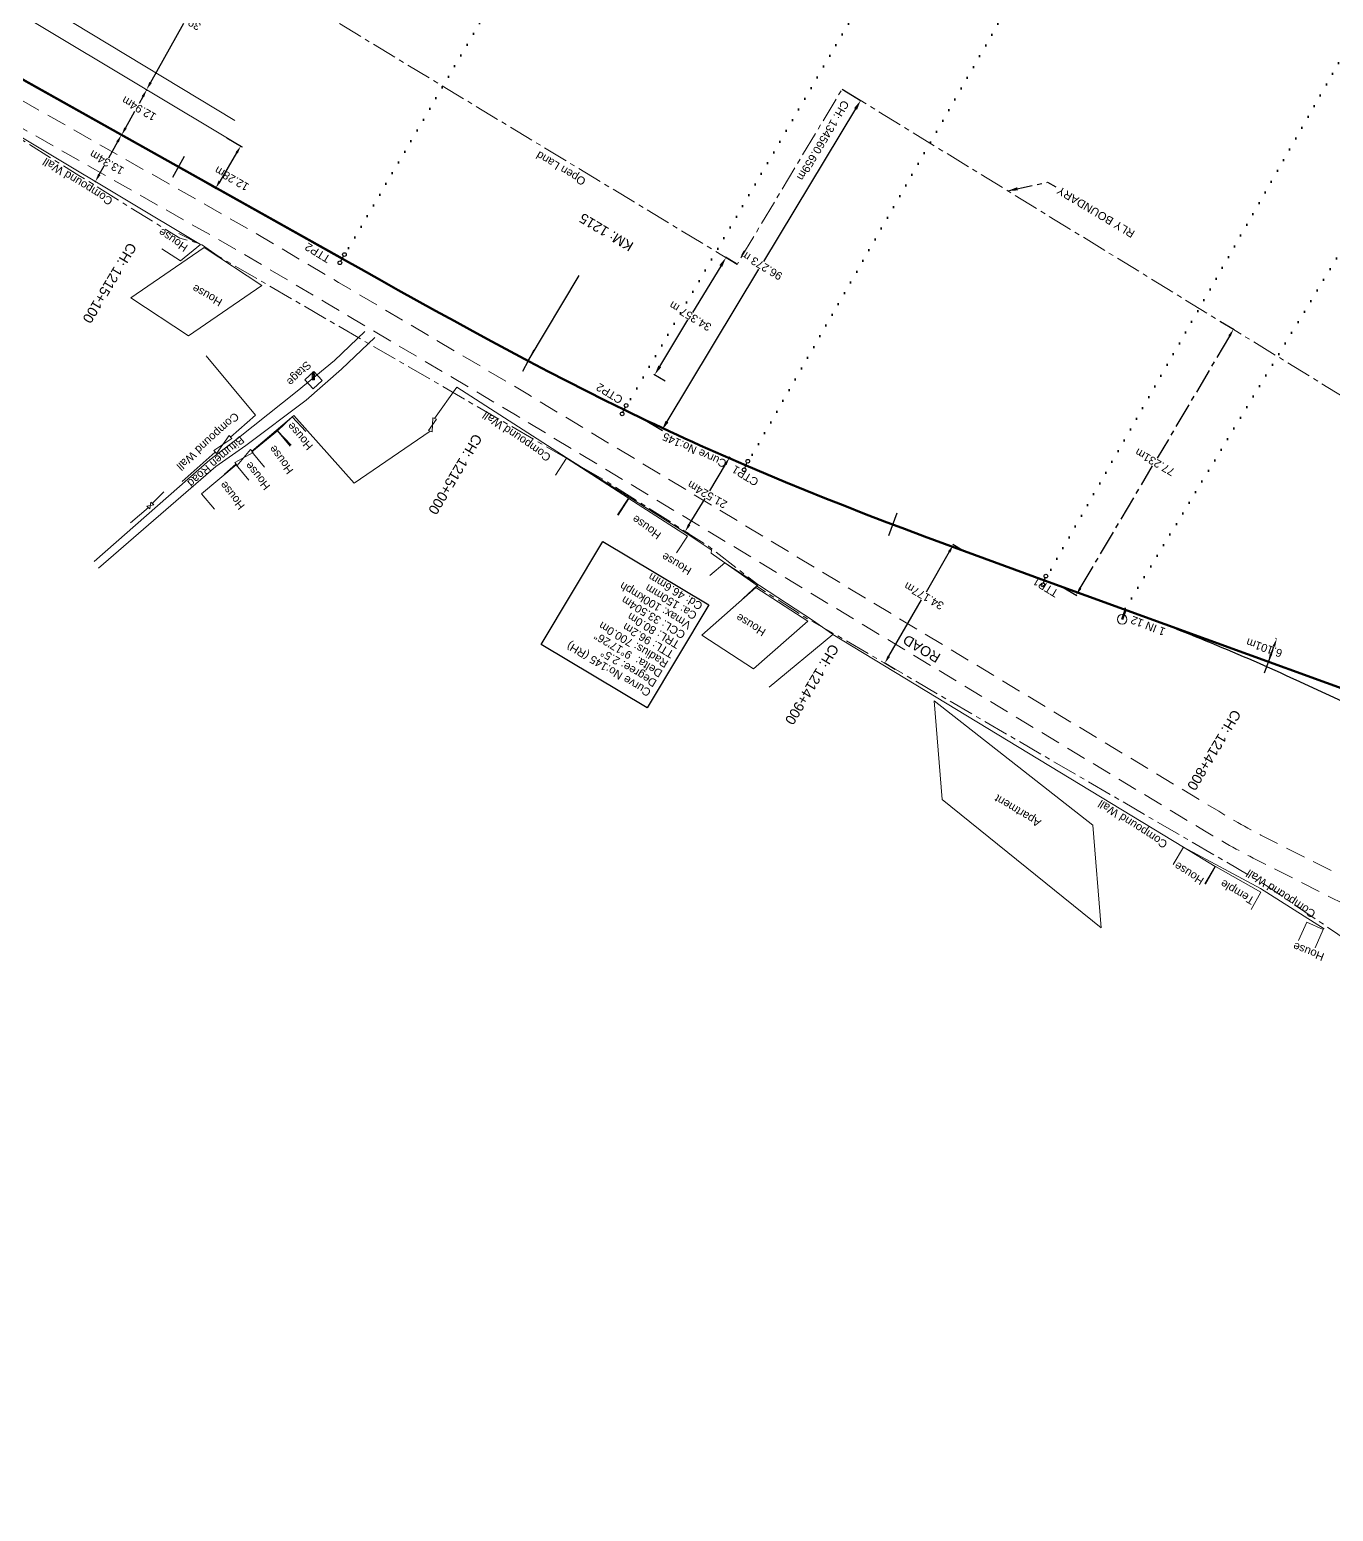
# Model space of a CAD drawing. Header units: metres. Extents: x 622835 to 629437, y 3390046 to 3394575.
# Drawn here: x 624747.4 to 625073.5, y 3393057.4 to 3393427.8 of the extents above; entities that cross this region are included whole.
import ezdxf
from ezdxf.enums import TextEntityAlignment as Align

# ---------------------------------------------------------------- set-up
doc = ezdxf.new("R2010")
doc.units = ezdxf.units.M
doc.header["$LTSCALE"] = 2
doc.header["$MEASUREMENT"] = 0
doc.header["$PDMODE"] = 35
doc.header["$PDSIZE"] = 5
for name, pattern in [('ACAD_ISO07W100', [3, 0, -3]), ('CENTER', [2, 1.25, -0.25, 0.25, -0.25]), ('CENTER2', [1.125, 0.75, -0.125, 0.125, -0.125]), ('DASHED', [0.75, 0.5, -0.25])]:
    doc.linetypes.add(name, pattern=pattern)
doc.layers.get('Defpoints').update_dxf_attribs({"color": 5, "lineweight": 0})
for name, color, linetype, lineweight in [('A-HATCH 1', 8, 'Continuous', 9), ('Boundary Dim', 10, 'Continuous', 13), ('C-ALIG-DG-CURVE', 1, 'CENTER2', 70), ('C-ALIG-DG-LINE', 1, 'CENTER2', 70), ('C-ALIG-DG-SPIRAL', 1, 'CENTER2', 70), ('C-ALIG-LABL-DG', 1, 'Continuous', 25), ('C-ALIG-LABL-DG-MARK', 1, 'Continuous', 25), ('Compound Wall', 7, 'Continuous', 13), ('DFCC BOUNDARY', 6, 'CENTER', 0), ('DOTED LINE', 7, 'ACAD_ISO07W100', 18), ('Gate', 7, 'Continuous', 13), ('IR Cut & Connection', 190, 'Continuous', 0), ("NEW MANDI GOBINDPUR CROSSING STN. SRJ's", 10, 'Continuous', 0), ('NEW MANDI GOBINDPUR LOOP LINES', 1, 'Continuous', 0), ('Proposed Curve_Details', 10, 'Continuous', 0), ('PROPOSED DFCC TRACK', 1, 'Continuous', 0), ('Proposed TPTC Chainages', 10, 'Continuous', 0), ('Religious_Place', 7, 'Continuous', 13), ('Residential Building Pucca', 7, 'Continuous', 13), ('RLY BOUNDARY', 32, 'CENTER', 0), ('Side Details', 7, 'Continuous', 13), ('Stage', 7, 'Continuous', 13), ('Subroad Edge', 7, 'Continuous', 0), ('Text', 7, 'Continuous', 0), ('Water Valve', 7, 'Continuous', 0)]:
    doc.layers.add(name, color=color, linetype=linetype, lineweight=lineweight)
for name, color, linetype in [('Dimension', 10, 'Continuous'), ('Point Code', 7, 'Continuous'), ('PROPOSED ROADS', 10, 'DASHED')]:
    doc.layers.add(name, color=color, linetype=linetype)
doc.styles.add('ARIAL', font='arial.ttf')
doc.styles.get("Standard").update_dxf_attribs({"font": 'arial.ttf'})
doc.styles.add('Style-Arial', font='arial.ttf')
doc.dimstyles.new('DIM', dxfattribs={"dimtxt": 2.5, "dimasz": 2.5, "dimexe": 0.18, "dimexo": 0.0625, "dimgap": 0.09, "dimtad": 0, "dimtih": 1, "dimtoh": 1, "dimdec": 3, "dimzin": 0, "dimdsep": 46, "dimtxsty": 'Standard', "dimcen": 0.09, "dimadec": 0, "dimazin": 0, "dimtfac": 1, "dimtdec": 3, "dimtofl": 0, "dimtmove": 0, "dimatfit": 3, "dimfxl": 1, "dimtolj": 1, "dimtzin": 0, "dimarcsym": 0})
doc.dimstyles.new('ISO-25', dxfattribs={"dimtxt": 2.5, "dimasz": 2.5, "dimexe": 1.25, "dimexo": 0.625, "dimtad": 1, "dimdec": 3, "dimtxsty": 'Standard', "dimcen": 2.5, "dimadec": 0, "dimazin": 0, "dimtfac": 1, "dimtdec": 3, "dimtmove": 0, "dimatfit": 3, "dimfxl": 1, "dimarcsym": 0})
doc.dimstyles.get("Standard").update_dxf_attribs({"dimtxt": 2.5, "dimasz": 2.5, "dimexe": 0.18, "dimexo": 0.0625, "dimgap": 0.09, "dimtad": 0, "dimtih": 1, "dimtoh": 1, "dimdec": 3, "dimzin": 0, "dimdsep": 46, "dimtxsty": 'Standard', "dimcen": 0.09, "dimaunit": 1, "dimadec": 4, "dimazin": 0, "dimtfac": 1, "dimtdec": 3, "dimtofl": 0, "dimtmove": 0, "dimatfit": 3, "dimfxl": 1, "dimtolj": 1, "dimtzin": 0, "dimarcsym": 0})
doc.dimstyles.new('Standard$0', dxfattribs={"dimscale": 15, "dimtxt": 0.18, "dimasz": 0.18, "dimexe": 0.18, "dimexo": 0.0625, "dimgap": 0.09, "dimtad": 1, "dimtih": 1, "dimtoh": 1, "dimzin": 0, "dimdsep": 46, "dimtxsty": 'Standard', "dimcen": -0.09, "dimclrd": 256, "dimclre": 256, "dimclrt": 256, "dimadec": 0, "dimazin": 0, "dimtfac": 1, "dimtofl": 0, "dimtmove": 0, "dimatfit": 3, "dimfxl": 1, "dimtolj": 1, "dimtzin": 0, "dimlwd": -1, "dimlwe": -1, "dimarcsym": 0})

# ---------------------------------------------------------------- blocks, each defined once
blk = doc.blocks.new('GT')
at = {"layer": 'Gate', "lineweight": 0}
for p, q in [((-0.5, -0.5), (-0.5, 0.5)), ((-0.5, 0.5), (0.5, -0.5)), ((0.5, 0.5), (0.5, -0.5))]:
    blk.add_line(p, q, dxfattribs=at)
at = {"layer": 'Gate', "lineweight": 0, "flags": 128}
blk.add_lwpolyline([(0.5, 0.5), (-0.5, -0.5)], dxfattribs=at)
blk = doc.blocks.new('AV')
at = {"layer": 'Water Valve'}
h = blk.add_hatch(dxfattribs=at)
h.set_pattern_fill('DASH', color=0, style=0, pattern_type=2)
h.set_pattern_definition([(0, (-371980.87657, -1702757.81662), (0.15875, 0.15875), [0.15875, -0.15875])])
h.paths.add_polyline_path([(-0.31, 0), (0.31, 0), (0.31, 1.49), (0.08, 1.49), (0.08, 1.66, -0.414214), (0.15, 1.73), (0.23, 1.73, 0.375232), (0.3, 1.81), (0.3, 1.91, 0.414214), (0.23, 1.99), (-0.23, 1.99, 0.390059), (-0.3, 1.91), (-0.3, 1.81, 0.412374), (-0.23, 1.73), (-0.15, 1.73, -0.414214), (-0.08, 1.66), (-0.08, 1.49), (-0.31, 1.49)])
at = {"layer": 'Water Valve', "flags": 128}
for points in [[(0.08, 1.66), (0.08, 1.49), (0.31, 1.49), (0.31, 0), (-0.31, 0), (-0.31, 1.49), (-0.08, 1.49), (-0.08, 1.66)], [(-0.3, 1.81), (-0.3, 1.91)], [(-0.23, 1.99), (-0.23, 1.99), (0.23, 1.99)], [(-0.15, 1.73), (-0.23, 1.73), (-0.23, 1.73)], [(0.23, 1.73), (0.15, 1.73)], [(0.3, 1.91), (0.3, 1.81)]]:
    blk.add_lwpolyline(points, dxfattribs=at)
at = {"layer": 'Water Valve'}
for centre, radius, start, end in [((-0.22, 1.91), 0.0787, 92.3826, 177.6174), ((-0.23, 1.81), 0.0751, 179.82, 270.18), ((-0.15, 1.66), 0.0753, 0, 90), ((0.15, 1.66), 0.0753, 90, 180), ((0.23, 1.91), 0.0753, 0, 90), ((0.22, 1.81), 0.081, 273.8646, 356.1354)]:
    blk.add_arc(centre, radius, start, end, dxfattribs=at)
blk = doc.blocks.new('*D589')
at = {"layer": 'Boundary Dim', "color": 0, "lineweight": -2, "transparency": 16777216}
for p, q in [((624776.48, 3393412.9), (624776.88, 3393412.68)), ((624775.75, 3393411.02), (624774.82, 3393409.34)), ((624771.41, 3393403.2), (624773.74, 3393407.4)), ((624770.2, 3393401.59), (624770.6, 3393401.37))]:
    blk.add_line(p, q, dxfattribs=at)
at = {"layer": 'Boundary Dim', "color": 0, "transparency": 16777216}
for points in [[(624775.46, 3393411.18), (624776.04, 3393410.86), (624776.72, 3393412.77)], [(624771.12, 3393403.36), (624771.71, 3393403.04), (624770.44, 3393401.45)]]:
    blk.add_solid(points, dxfattribs=at)
at = {"layer": 'Defpoints', "color": 0, "transparency": 16777216}
for p in [(624776.42, 3393412.93), (624776.72, 3393412.77), (624770.14, 3393401.62)]:
    blk.add_point(p, dxfattribs=at)
at = {"layer": 'Boundary Dim', "color": 0, "transparency": 16777216, "insert": (624774.8, 3393408.07), "char_height": 2, "attachment_point": 5, "rotation": 150}
blk.add_mtext('\\A1;12.94m', dxfattribs=at)
blk = doc.blocks.new('*D590')
at = {"layer": 'Boundary Dim', "color": 0, "lineweight": -2, "transparency": 16777216}
for p, q in [((624770.2, 3393401.59), (624770.56, 3393401.39)), ((624769.42, 3393399.73), (624767.15, 3393395.66)), ((624764.86, 3393391.58), (624766.06, 3393393.72)), ((624763.68, 3393389.95), (624764.04, 3393389.75))]:
    blk.add_line(p, q, dxfattribs=at)
at = {"layer": 'Boundary Dim', "color": 0, "transparency": 16777216}
for points in [[(624769.13, 3393399.89), (624769.71, 3393399.57), (624770.4, 3393401.48)], [(624764.57, 3393391.74), (624765.15, 3393391.42), (624763.88, 3393389.83)]]:
    blk.add_solid(points, dxfattribs=at)
at = {"layer": 'Defpoints', "color": 0, "transparency": 16777216}
for p in [(624770.14, 3393401.62), (624763.62, 3393389.98), (624763.88, 3393389.83)]:
    blk.add_point(p, dxfattribs=at)
at = {"layer": 'Boundary Dim', "color": 0, "transparency": 16777216, "insert": (624766.74, 3393394.61), "char_height": 2, "attachment_point": 5, "rotation": 150}
blk.add_mtext('\\A1;13.34m', dxfattribs=at)
blk = doc.blocks.new('*D608')
at = {"layer": 'Defpoints', "color": 0, "transparency": 16777216}
for p in [(624795.59, 3393447.05), (624795.85, 3393446.91), (624776.42, 3393412.93)]:
    blk.add_point(p, dxfattribs=at)
at = {"layer": 'Text', "color": 0, "lineweight": -2, "transparency": 16777216}
for p, q in [((624794.87, 3393445.17), (624787.09, 3393431.32)), ((624795.59, 3393447.05), (624796, 3393446.82)), ((624777.66, 3393414.53), (624786, 3393429.38)), ((624776.42, 3393412.93), (624776.84, 3393412.7))]:
    blk.add_line(p, q, dxfattribs=at)
at = {"layer": 'Text', "color": 0, "transparency": 16777216}
for points in [[(624794.58, 3393445.33), (624795.16, 3393445), (624795.85, 3393446.91)], [(624777.37, 3393414.7), (624777.95, 3393414.37), (624776.68, 3393412.79)]]:
    blk.add_solid(points, dxfattribs=at)
at = {"layer": 'Text', "color": 0, "transparency": 16777216, "insert": (624785.28, 3393431.07), "char_height": 2, "attachment_point": 5, "rotation": 150}
blk.add_mtext('\\A1;39.135m', dxfattribs=at)
blk = doc.blocks.new('*D607')
at = {"layer": 'Defpoints', "color": 0, "linetype": 'ByBlock', "ltscale": 5, "transparency": 16777216}
for p in [(624921.6, 3393370.84), (624924.26, 3393369.22), (624906.41, 3393339.87)]:
    blk.add_point(p, dxfattribs=at)
at = {"layer": 'DFCC BOUNDARY', "color": 0, "linetype": 'ByBlock', "lineweight": -2, "ltscale": 5, "transparency": 16777216}
for p, q in [((624924.21, 3393369.25), (624921.44, 3393370.94)), ((624920.3, 3393368.71), (624913.25, 3393357.12)), ((624905.04, 3393343.62), (624912.09, 3393355.22)), ((624906.36, 3393339.9), (624903.59, 3393341.58))]:
    blk.add_line(p, q, dxfattribs=at)
at = {"layer": 'DFCC BOUNDARY', "color": 0, "linetype": 'ByBlock', "ltscale": 5, "transparency": 16777216}
for points in [[(624919.94, 3393368.92), (624920.65, 3393368.49), (624921.6, 3393370.84)], [(624904.69, 3393343.84), (624905.4, 3393343.41), (624903.75, 3393341.49)]]:
    blk.add_solid(points, dxfattribs=at)
at = {"layer": 'DFCC BOUNDARY', "color": 0, "linetype": 'ByBlock', "ltscale": 5, "transparency": 16777216, "insert": (624912.67, 3393356.17), "char_height": 2, "attachment_point": 5, "rotation": 149}
blk.add_mtext('\\A1;34.357 m', dxfattribs=at)
blk = doc.blocks.new('*D490')
at = {"layer": 'Defpoints', "color": 0, "ltscale": 2.5, "transparency": 16777216}
for p in [(625045.23, 3393354.87), (625048.53, 3393352.91), (625005.89, 3393288.41)]:
    blk.add_point(p, dxfattribs=at)
at = {"layer": 'RLY BOUNDARY', "color": 0, "lineweight": -2, "ltscale": 2.5, "transparency": 16777216}
for p, q in [((625045.28, 3393354.83), (625048.68, 3393352.82)), ((625047.51, 3393351.19), (625029.42, 3393320.64)), ((625010.2, 3393288.18), (625028.29, 3393318.73)), ((625005.94, 3393288.37), (625009.34, 3393286.36))]:
    blk.add_line(p, q, dxfattribs=at)
at = {"layer": 'RLY BOUNDARY', "color": 0, "ltscale": 2.5, "transparency": 16777216}
for points in [[(625047.22, 3393351.36), (625047.79, 3393351.02), (625048.53, 3393352.91)], [(625009.92, 3393288.35), (625010.49, 3393288.01), (625009.18, 3393286.45)]]:
    blk.add_solid(points, dxfattribs=at)
at = {"layer": 'RLY BOUNDARY', "color": 0, "lineweight": 0, "ltscale": 2.5, "transparency": 16777216, "insert": (625028.86, 3393319.68), "char_height": 2, "attachment_point": 5, "rotation": 150}
blk.add_mtext('\\A1;77.231m', dxfattribs=at)
blk = doc.blocks.new('*D493')
at = {"layer": 'Defpoints', "color": 0, "transparency": 16777216}
for p in [(624922.45, 3393320.79), (624923.45, 3393320.19), (624912.38, 3393301.74)]:
    blk.add_point(p, dxfattribs=at)
at = {"layer": 'Text', "color": 0, "lineweight": -2, "transparency": 16777216}
for p, q in [((624921.43, 3393319.08), (624917.49, 3393312.52)), ((624923.45, 3393320.19), (624922.3, 3393320.89)), ((624912.41, 3393304.05), (624916.35, 3393310.61)), ((624912.38, 3393301.74), (624911.23, 3393302.43))]:
    blk.add_line(p, q, dxfattribs=at)
at = {"layer": 'Text', "color": 0, "transparency": 16777216}
for points in [[(624921.14, 3393319.25), (624921.71, 3393318.91), (624922.45, 3393320.79)], [(624912.12, 3393304.22), (624912.7, 3393303.88), (624911.38, 3393302.34)]]:
    blk.add_solid(points, dxfattribs=at)
at = {"layer": 'Text', "color": 0, "transparency": 16777216, "insert": (624916.92, 3393311.56), "char_height": 2, "attachment_point": 5, "rotation": 150}
blk.add_mtext('\\A1;21.524m', dxfattribs=at)
blk = doc.blocks.new('*D494')
at = {"layer": 'Defpoints', "color": 0, "transparency": 16777216}
for p in [(624978.44, 3393298.98), (624981.08, 3393297.45), (624963.94, 3393267.88)]:
    blk.add_point(p, dxfattribs=at)
at = {"layer": 'Text', "color": 0, "lineweight": -2, "transparency": 16777216}
for p, q in [((624977.44, 3393297.25), (624971.63, 3393287.21)), ((624981.08, 3393297.45), (624978.29, 3393299.07)), ((624962.31, 3393271.14), (624970.51, 3393285.29)), ((624963.94, 3393267.88), (624961.15, 3393269.5))]:
    blk.add_line(p, q, dxfattribs=at)
at = {"layer": 'Text', "color": 0, "transparency": 16777216}
for points in [[(624977.15, 3393297.41), (624977.73, 3393297.08), (624978.44, 3393298.98)], [(624962.02, 3393271.3), (624962.6, 3393270.97), (624961.31, 3393269.41)]]:
    blk.add_solid(points, dxfattribs=at)
at = {"layer": 'Text', "color": 0, "transparency": 16777216, "insert": (624971.09, 3393286.24), "char_height": 2, "attachment_point": 5, "rotation": 150}
blk.add_mtext('\\A1;34.177m', dxfattribs=at)
blk = doc.blocks.new('*D499')
at = {"layer": 'Defpoints', "color": 0, "linetype": 'ByBlock', "ltscale": 5, "transparency": 16777216}
for p in [(624950.63, 3393412.92), (624955.29, 3393410.11), (624900.91, 3393330.49)]:
    blk.add_point(p, dxfattribs=at)
at = {"layer": 'DFCC BOUNDARY', "color": 0, "linetype": 'ByBlock', "lineweight": -2, "ltscale": 5, "transparency": 16777216}
for p, q in [((624950.69, 3393412.89), (624955.44, 3393410.02)), ((624954, 3393407.97), (624931, 3393369.85)), ((624906.86, 3393329.82), (624929.85, 3393367.94)), ((624900.96, 3393330.45), (624905.72, 3393327.58))]:
    blk.add_line(p, q, dxfattribs=at)
at = {"layer": 'DFCC BOUNDARY', "color": 0, "linetype": 'ByBlock', "ltscale": 5, "transparency": 16777216}
for points in [[(624953.64, 3393408.19), (624954.36, 3393407.76), (624955.29, 3393410.11)], [(624906.5, 3393330.03), (624907.21, 3393329.6), (624905.56, 3393327.68)]]:
    blk.add_solid(points, dxfattribs=at)
at = {"layer": 'DFCC BOUNDARY', "color": 0, "linetype": 'ByBlock', "ltscale": 5, "transparency": 16777216, "insert": (624930.43, 3393368.9), "char_height": 2, "attachment_point": 5, "rotation": 149}
blk.add_mtext('\\A1;96.273 m', dxfattribs=at)
blk = doc.blocks.new('*D473')
at = {"layer": 'Boundary Dim', "color": 0, "lineweight": -2, "transparency": 16777216}
for p, q in [((624796.8, 3393400.76), (624800.4, 3393398.61)), ((624799.22, 3393396.98), (624794.97, 3393389.87)), ((624790.5, 3393390.21), (624794.1, 3393388.06))]:
    blk.add_line(p, q, dxfattribs=at)
at = {"layer": 'Boundary Dim', "color": 0, "transparency": 16777216}
for points in [[(624798.93, 3393397.15), (624799.5, 3393396.81), (624800.24, 3393398.7)], [(624794.69, 3393390.05), (624795.26, 3393389.7), (624793.95, 3393388.16)]]:
    blk.add_solid(points, dxfattribs=at)
at = {"layer": 'Defpoints', "color": 0, "transparency": 16777216}
for p in [(624796.74, 3393400.79), (624790.45, 3393390.25), (624793.95, 3393388.16)]:
    blk.add_point(p, dxfattribs=at)
at = {"layer": 'Boundary Dim', "color": 0, "transparency": 16777216, "insert": (624797.99, 3393390.56), "char_height": 2, "attachment_point": 5, "rotation": 150}
blk.add_mtext('\\A1;12.28m', dxfattribs=at)
blk = doc.blocks.new('IR YARD GVG SURVEY DATA')
at = {"layer": 'Point Code', "lineweight": 0}
for points in [[(469.6, -308.6), (418, -277.63), (393.53, -262.93), (385.06, -257.83), (376.3, -252.58), (367.55, -247.34), (358.82, -242.09), (349.73, -236.62), (341.11, -231.44), (332.66, -226.35), (324.18, -221.27), (315.47, -216.04), (291.61, -201.74), (286.52, -198.6), (229.7, -164.58), (-44.93, 0.81), (-277.57, 140.84), (-386.46, 206.48), (-446.06, 242.28), (-475.45, 259.7)], [(467.65, -301.87), (427.12, -277.44), (418.41, -272.18), (410.1, -267.22), (403.52, -263.26), (394.7, -258), (386, -252.8), (377.3, -247.58), (364.86, -240.17), (361.79, -238.34), (355.02, -234.28), (346.13, -228.94), (338.4, -224.28), (327.59, -217.8), (288.33, -194.13), (232.37, -160.46), (-42.46, 4.86), (-275.04, 144.91), (-381.88, 209.26), (-440.27, 244.53), (-468.83, 261.68)]]:
    blk.add_lwpolyline(points, dxfattribs=at)
blk = doc.blocks.new('Tick Hor')
blk.add_lwpolyline([(-0.5, 0), (0.5, 0)])
blk = doc.blocks.new('Marker-2')
blk.add_lwpolyline([(0, 1.5), (0, -1.5)])
for centre in [(0, 2.5), (0, -2.5)]:
    blk.add_circle(centre, 1)
blk = doc.blocks.new('*D482')
at = {"layer": 'Defpoints', "color": 0, "ltscale": 2.5, "transparency": 16777216}
for p in [(625059.32, 3393275.49), (625059.32, 3393275.49), (625057.21, 3393269.76)]:
    blk.add_point(p, dxfattribs=at)
at = {"layer": 'Dimension', "color": 0, "lineweight": -2, "ltscale": 2.5, "transparency": 16777216}
for p, q in [((625059.26, 3393275.51), (625059.15, 3393275.55)), ((625057.9, 3393271.64), (625058.63, 3393273.61)), ((625057.15, 3393269.78), (625057.04, 3393269.82))]:
    blk.add_line(p, q, dxfattribs=at)
at = {"layer": 'Dimension', "color": 0, "ltscale": 2.5, "transparency": 16777216}
for points in [[(625058.31, 3393273.73), (625058.94, 3393273.5), (625059.32, 3393275.49)], [(625057.59, 3393271.75), (625058.21, 3393271.52), (625057.21, 3393269.76)]]:
    blk.add_solid(points, dxfattribs=at)
at = {"layer": 'Dimension', "color": 0, "lineweight": 0, "ltscale": 2.5, "transparency": 16777216, "insert": (625056.21, 3393273.26), "char_height": 2, "attachment_point": 5, "rotation": 161.1236}
blk.add_mtext('\\A1;6.101m', dxfattribs=at)

msp = doc.modelspace()

# ---------------------------------------------------------------- linework, layer by layer
at = {"layer": 'A-HATCH 1', "color": 1, "lineweight": 25, "ltscale": 2}
msp.add_lwpolyline([(624901.9026, 3393258.2393), (624875.4117, 3393274.079), (624890.8274, 3393299.8609), (624917.3183, 3393284.0212)], close=True, dxfattribs=at)
at = {"layer": 'C-ALIG-DG-CURVE', "color": 1, "linetype": 'Continuous', "lineweight": -3, "flags": 128}
msp.add_lwpolyline([(624926.5733, 3393318.8408, -0.0119664), (624896.1154, 3393332.7922)], format="xyb", dxfattribs=at)
at = {"layer": 'C-ALIG-DG-CURVE', "color": 1, "linetype": 'Continuous', "lineweight": 30, "flags": 128}
msp.add_lwpolyline([(625064.202, 3393265.182, 0.0207883), (625021.5364, 3393282.7214)], format="xyb", dxfattribs=at)
at = {"layer": 'C-ALIG-DG-LINE', "color": 1, "linetype": 'Continuous', "lineweight": 50, "flags": 128}
msp.add_lwpolyline([(624825.5978, 3393370.547), (624325.6799, 3393650.5797)], dxfattribs=at)
at = {"layer": 'C-ALIG-DG-LINE', "color": 1, "linetype": 'Continuous', "lineweight": -3, "flags": 128}
for points in [[(625119.5367, 3393247.1195), (625001.2205, 3393290.1018)], [(625021.5364, 3393282.7214), (625021.3538, 3393282.7878)]]:
    msp.add_lwpolyline(points, dxfattribs=at)
at = {"layer": 'C-ALIG-DG-LINE', "color": 1, "linetype": 'Continuous', "lineweight": 30, "flags": 128}
msp.add_lwpolyline([(625138.3694, 3393231.0235), (625064.202, 3393265.182)], dxfattribs=at)
at = {"layer": 'C-ALIG-DG-SPIRAL', "color": 1, "linetype": 'Continuous', "lineweight": -3, "flags": 128}
for points in [[(624896.1154, 3393332.7922), (624893.7976, 3393333.927), (624891.4839, 3393335.07), (624889.1742, 3393336.221), (624886.8683, 3393337.3797), (624884.5661, 3393338.5458), (624882.2676, 3393339.719), (624879.9725, 3393340.899), (624877.6808, 3393342.0856), (624875.3924, 3393343.2784), (624873.1071, 3393344.4772), (624870.8248, 3393345.6817), (624868.5454, 3393346.8917), (624866.2687, 3393348.1068), (624863.9946, 3393349.3267), (624861.723, 3393350.5513), (624859.4538, 3393351.7802), (624857.1867, 3393353.0131), (624854.9217, 3393354.2498), (624852.6586, 3393355.49), (624850.3972, 3393356.7334), (624848.1375, 3393357.9798), (624845.8793, 3393359.2289), (624843.6224, 3393360.4804), (624841.3668, 3393361.734), (624839.1121, 3393362.9895), (624836.8584, 3393364.2466), (624834.6054, 3393365.5051), (624832.353, 3393366.7646), (624830.101, 3393368.025), (624827.8494, 3393369.2858), (624825.5978, 3393370.547)], [(625001.2205, 3393290.1018), (624998.795, 3393290.983), (624996.3696, 3393291.8645), (624993.9444, 3393292.7466), (624991.5195, 3393293.6295), (624989.095, 3393294.5136), (624986.671, 3393295.3992), (624984.2477, 3393296.2864), (624981.8251, 3393297.1757), (624979.4034, 3393298.0673), (624976.9826, 3393298.9615), (624974.5629, 3393299.8585), (624972.1444, 3393300.7588), (624969.7271, 3393301.6624), (624967.3112, 3393302.5698), (624964.8969, 3393303.4813), (624962.4842, 3393304.397), (624960.0732, 3393305.3173), (624957.6641, 3393306.2425), (624955.257, 3393307.1729), (624952.852, 3393308.1086), (624950.4493, 3393309.0501), (624948.0489, 3393309.9976), (624945.6509, 3393310.9514), (624943.2556, 3393311.9118), (624940.8631, 3393312.8789), (624938.4734, 3393313.8532), (624936.0868, 3393314.8349), (624933.7033, 3393315.8242), (624931.3231, 3393316.8214), (624928.9464, 3393317.8269), (624926.5733, 3393318.8408)]]:
    msp.add_lwpolyline(points, dxfattribs=at)
at = {"layer": 'C-ALIG-LABL-DG', "color": 1, "linetype": 'Continuous', "lineweight": 25}
msp.add_line((624872.1164, 3393344.9992), (624884.8809, 3393366.348), dxfattribs=at)
at = {"layer": 'Compound Wall', "lineweight": 20, "flags": 128}
for points in [[(624537.3786, 3393510.2926), (624560.3259, 3393496.3302), (624611.8078, 3393465.3066), (624667.4095, 3393431.6005), (624678.9617, 3393441.6196), (624713.9783, 3393419.7034), (624790.1832, 3393374.1037)], [(624797.7041, 3393325.9538), (624803.935, 3393331.4459), (624791.5672, 3393346.2341)], [(624848.7198, 3393330.5908), (624854.2544, 3393338.3806), (624881.5952, 3393320.8628), (624910.9181, 3393302.4522), (624917.926, 3393297.7354), (624917.9698, 3393297.7439), (624917.8619, 3393296.9088), (624921.3018, 3393294.4955), (624943.1943, 3393280.1321), (624948.1968, 3393276.6365), (624948.29, 3393276.5847), (624932.4149, 3393263.449)], [(624802.9948, 3393322.4514), (624813.5261, 3393331.3679), (624828.613, 3393314.3923), (624847.6551, 3393327.4032)], [(624785.6176, 3393314.8787), (624793.8408, 3393322.2135)], [(624796.144, 3393316.6903), (624799.0451, 3393319.2027), (624799.056, 3393319.2117)], [(624778.1126, 3393309.3758), (624781.0007, 3393312.2847)], [(624772.6391, 3393304.5221), (624777.1563, 3393308.2987)], [(624948.29, 3393276.5847), (625035.9928, 3393223.3984)], [(625035.9928, 3393223.3984), (625055.3032, 3393213.0837), (625071.1556, 3393203.0477)]]:
    msp.add_lwpolyline(points, dxfattribs=at)
at = {"layer": 'Compound Wall', "flags": 128}
for points in [[(624537.3786, 3393510.2926), (624560.3259, 3393496.3302), (624611.8078, 3393465.3066), (624667.4095, 3393431.6005), (624678.9617, 3393441.6196), (624713.9783, 3393419.7034), (624790.1832, 3393374.1037)], [(624797.7041, 3393325.9538), (624803.935, 3393331.4459), (624791.5672, 3393346.2341)], [(624802.9948, 3393322.4514), (624813.5261, 3393331.3679), (624828.613, 3393314.3923), (624847.6551, 3393327.4032)], [(624785.6176, 3393314.8787), (624793.8408, 3393322.2135)], [(624796.144, 3393316.6903), (624799.0451, 3393319.2027), (624799.056, 3393319.2117)], [(624778.1126, 3393309.3758), (624781.0007, 3393312.2847)], [(624772.6391, 3393304.5221), (624777.1563, 3393308.2987)]]:
    msp.add_lwpolyline(points, dxfattribs=at)
at = {"layer": 'Compound Wall', "lineweight": 13, "flags": 128}
for points in [[(624848.7198, 3393330.5908), (624854.2544, 3393338.3806), (624881.5952, 3393320.8628), (624910.9181, 3393302.4522), (624917.926, 3393297.7354), (624917.9698, 3393297.7439), (624917.8619, 3393296.9088), (624921.3018, 3393294.4955), (624943.1943, 3393280.1321), (624948.1968, 3393276.6365), (624948.29, 3393276.5847), (624932.4149, 3393263.449)], [(624948.29, 3393276.5847), (625035.9928, 3393223.3984)], [(625035.9928, 3393223.3984), (625055.3032, 3393213.0837), (625071.1556, 3393203.0477)]]:
    msp.add_lwpolyline(points, dxfattribs=at)
at = {"layer": 'DOTED LINE', "color": 1, "linetype": 'ACAD_ISO07W100', "lineweight": 50, "ltscale": 0.5}
for p, q in [((624825.6341, 3393370.4689), (624921.5662, 3393535.0499)), ((624896.1829, 3393332.7665), (624989.9021, 3393494.1786)), ((624926.6306, 3393318.82), (625017.3233, 3393477.7781)), ((625001.2779, 3393290.081), (625084.9834, 3393437.3109)), ((625021.4112, 3393282.9706), (625106.7101, 3393424.3162))]:
    msp.add_line(p, q, dxfattribs=at)
at = {"layer": "NEW MANDI GOBINDPUR CROSSING STN. SRJ's", "color": 1, "linetype": 'Continuous', "lineweight": 50, "flags": 128}
msp.add_lwpolyline([(625020.6799, 3393280.3727), (625021.5364, 3393282.7214)], dxfattribs=at)
at = {"layer": "NEW MANDI GOBINDPUR CROSSING STN. SRJ's", "color": 1, "linetype": 'Continuous', "lineweight": 13}
msp.add_circle((625020.6799, 3393280.3727), 1.2, dxfattribs=at)
at = {"layer": 'PROPOSED DFCC TRACK', "color": 1, "linetype": 'Continuous', "lineweight": 50}
for p, q in [((624825.6647, 3393370.5201), (624639.405, 3393474.8509)), ((625119.5375, 3393247.1193), (625001.2779, 3393290.081))]:
    msp.add_line(p, q, dxfattribs=at)
at = {"layer": 'PROPOSED DFCC TRACK', "color": 1, "linetype": 'Continuous', "lineweight": 50, "flags": 128}
for points in [[(624896.1829, 3393332.7665), (624891.3972, 3393335.1207), (624886.6285, 3393337.5089), (624881.8756, 3393339.9285), (624877.1376, 3393342.377), (624872.4133, 3393344.852), (624867.7016, 3393347.3509), (624863.0015, 3393349.8713), (624858.3116, 3393352.4109), (624853.6307, 3393354.9671), (624848.9577, 3393357.5375), (624844.2912, 3393360.1198), (624839.63, 3393362.7116), (624834.9727, 3393365.3105), (624830.3181, 3393367.9141), (624825.6647, 3393370.5201)], [(625001.2779, 3393290.081), (624996.2652, 3393291.9025), (624991.2535, 3393293.7265), (624986.2436, 3393295.5556), (624981.2366, 3393297.3924), (624976.2333, 3393299.2393), (624971.2346, 3393301.099), (624966.2417, 3393302.9738), (624961.2555, 3393304.8664), (624956.277, 3393306.7792), (624951.3073, 3393308.7148), (624946.3475, 3393310.6756), (624941.3988, 3393312.6641), (624936.4622, 3393314.6827), (624931.5391, 3393316.7338), (624926.6306, 3393318.82)]]:
    msp.add_lwpolyline(points, dxfattribs=at)
at = {"layer": 'PROPOSED DFCC TRACK', "color": 1, "linetype": 'Continuous', "lineweight": 50, "extrusion": (0, 0, -1)}
msp.add_arc((-625202.831, 3393962.0255), 700, 293.2392771, 295.9807222, dxfattribs=at)
at = {"layer": 'PROPOSED ROADS', "color": 1, "linetype": 'DASHED', "lineweight": 13, "ltscale": 5, "flags": 128}
for points in [[(625335.4243, 3393057.6167), (625163.6634, 3393160.9073, -0.02021939), (625153.7348, 3393167.4385), (625135.6323, 3393180.4247, 0.02083183), (625121.4951, 3393189.6996), (625091.7314, 3393207.4993, 0.01788486), (625079.0132, 3393214.5003), (625057.8399, 3393225.1876, -0.01887974), (625044.8257, 3393232.3853), (624872.0494, 3393336.6466), (624824.7006, 3393364.6289), (624803.139, 3393377.3994), (624733.5404, 3393416.8778), (624689.2406, 3393443.0499, 0.03424961), (624676.6437, 3393449.372), (624664.8088, 3393454.3295, -0.03097295), (624588.592, 3393491.9586), (624522.3117, 3393529.9549), (624464.1113, 3393564.0571, 0.01358577), (624444.9256, 3393574.6095), (624345.1815, 3393625.991)], [(625583.1202, 3392901.6604), (625160.5713, 3393155.7654, -0.02021939), (625150.2375, 3393162.5632), (625132.1349, 3393175.5494, 0.02083183), (625118.4156, 3393184.5502), (625088.6519, 3393202.3499, 0.01788486), (625076.3096, 3393209.144), (625055.1363, 3393219.8312, -0.01887974), (625041.7257, 3393227.2481), (624868.973, 3393331.4952), (624821.6454, 3393359.465), (624800.1298, 3393372.2082), (624730.5341, 3393411.6851), (624686.1886, 3393437.8841, 0.03424961), (624674.3256, 3393443.8379), (624662.4907, 3393448.7954, -0.03097295), (624585.608, 3393486.7533), (624519.303, 3393524.7637), (624461.078, 3393558.8804, 0.01358577), (624442.1779, 3393569.2756), (624342.4339, 3393620.6571)]]:
    msp.add_lwpolyline(points, format="xyb", dxfattribs=at)
at = {"layer": 'Religious_Place', "flags": 128}
msp.add_lwpolyline([(625041.5395, 3393214.1918), (625043.9797, 3393218.5547), (625055.3444, 3393212.1984), (625052.9042, 3393207.8355)], dxfattribs=at)
msp.add_lwpolyline([(625041.5395, 3393214.1918), (625043.9797, 3393218.5547), (625055.3444, 3393212.1984), (625052.9042, 3393207.8355)], dxfattribs=at)
at = {"layer": 'Residential Building Pucca', "lineweight": 0, "flags": 128}
for points in [[(624784.7605, 3393376.8722), (624790.1837, 3393374.1045), (624785.1349, 3393370.0211), (624780.4861, 3393372.9863)], [(624784.7605, 3393376.8722), (624790.1837, 3393374.1045), (624785.1349, 3393370.0211), (624780.4861, 3393372.9863)], [(624812.8504, 3393323.9003), (624809.4273, 3393327.5433), (624813.1196, 3393331.0126), (624816.5426, 3393327.3695)], [(624812.8504, 3393323.9003), (624809.4273, 3393327.5433), (624813.1196, 3393331.0126), (624816.5426, 3393327.3695)], [(624806.1538, 3393318.4101), (624802.9898, 3393322.2802), (624809.4273, 3393327.5433), (624812.5914, 3393323.6732)], [(624806.1538, 3393318.4101), (624802.9898, 3393322.2802), (624809.4273, 3393327.5433), (624812.5914, 3393323.6732)], [(624793.6566, 3393307.926), (624790.4471, 3393311.7586), (624799.0903, 3393318.9965), (624802.2998, 3393315.1639)], [(624878.9817, 3393316.4634), (624881.6857, 3393320.6679), (624897.2093, 3393310.6844), (624894.5054, 3393306.4799)], [(624878.9817, 3393316.4634), (624881.6857, 3393320.6679), (624897.2093, 3393310.6844), (624894.5054, 3393306.4799)], [(624894.6295, 3393306.4023), (624897.3358, 3393310.6053), (624911.9483, 3393301.1966), (624909.242, 3393296.9936)], [(624894.6295, 3393306.4023), (624897.3358, 3393310.6053), (624911.9483, 3393301.1966), (624909.242, 3393296.9936)], [(624917.5424, 3393291.3558), (624921.3075, 3393294.4926), (624929.4277, 3393288.8041), (624925.9084, 3393285.5695)], [(624917.5424, 3393291.3558), (624921.3075, 3393294.4926), (624929.4277, 3393288.8041), (624925.9084, 3393285.5695)], [(625033.3994, 3393219.1248), (625035.9928, 3393223.3984), (625043.9524, 3393218.568), (625041.3589, 3393214.2944)], [(625033.3994, 3393219.1248), (625035.9928, 3393223.3984), (625043.9524, 3393218.568), (625041.3589, 3393214.2944)], [(625064.8027, 3393200.1254), (625066.8304, 3393204.6946), (625070.9867, 3393202.8501), (625068.959, 3393198.2809)], [(625064.8027, 3393200.1254), (625066.8304, 3393204.6946), (625070.9867, 3393202.8501), (625068.959, 3393198.2809)]]:
    msp.add_lwpolyline(points, dxfattribs=at)
at = {"layer": 'Residential Building Pucca'}
for points in [[(624791.1233, 3393373.3463), (624805.5269, 3393363.8746), (624787.1724, 3393351.271), (624772.7625, 3393360.747)], [(624791.1233, 3393373.3463), (624805.5269, 3393363.8746), (624787.1724, 3393351.271), (624772.7625, 3393360.747)], [(624928.4733, 3393268.0047), (624942.0533, 3393279.9602), (624929.0947, 3393288.3747), (624915.5142, 3393276.4187)], [(624928.4733, 3393268.0047), (624942.0533, 3393279.9602), (624929.0947, 3393288.3747), (624915.5142, 3393276.4187)], [(624975.6718, 3393235.3545), (624973.6738, 3393260.0439), (625013.3092, 3393228.9214), (625015.3873, 3393203.2423)], [(624975.6718, 3393235.3545), (624973.6738, 3393260.0439), (625013.3092, 3393228.9214), (625015.3873, 3393203.2423)]]:
    msp.add_3dface(points, dxfattribs=at)
at = {"layer": 'RLY BOUNDARY', "lineweight": 20, "ltscale": 2.5, "flags": 128}
for points in [[(624924.3694, 3393369.1236), (624757.1408, 3393470.3218), (624580.9681, 3393576.3235), (624588.5446, 3393588.8795), (624585.0406, 3393590.9939), (624568.0816, 3393601.2287), (624556.6055, 3393608.1185), (624545.2314, 3393614.9473), (624532.9273, 3393622.3676), (624520.6168, 3393629.7917), (624509.9792, 3393636.232), (624499.3008, 3393642.6969), (624491.2403, 3393647.5696), (624483.1601, 3393652.454), (624472.5088, 3393658.8611), (624461.9678, 3393665.2022), (624452.0781, 3393671.185), (624442.0903, 3393677.2271), (624431.7665, 3393683.4489), (624424.2758, 3393687.9025), (624411.1713, 3393673.2673)], [(624343.7474, 3393618.81), (624354.2455, 3393612.512), (624363.0486, 3393607.148), (624380.0005, 3393596.761), (624392.9129, 3393588.705), (624408.9883, 3393578.958), (624435.6645, 3393566.6405), (624433.9453, 3393563.5567), (624445.5947, 3393556.5666), (624449.7176, 3393562.392), (624459.0469, 3393556.2388), (624477.9703, 3393545.025), (624497.6946, 3393533.626), (624513.5569, 3393524.953), (624529.9997, 3393514.86), (624553.035, 3393500.997), (624576.2285, 3393487.09), (624594.0058, 3393476.266), (624613.7713, 3393464.3278), (624667.5537, 3393431.733), (624678.9212, 3393441.781), (624692.0049, 3393433.642), (624726.3645, 3393412.205), (624759.7854, 3393391.343), (624784.9693, 3393375.666), (624790.1716, 3393374.307), (624794.6273, 3393371.133), (624875.4282, 3393324.2783), (624892.0265, 3393314.66), (624917.2224, 3393298.661), (624929.5774, 3393289.069), (624929.2911, 3393288.696), (624942.0493, 3393280.466), (624949.0065, 3393276.572), (625055.9695, 3393214.325), (625098.1077, 3393185.791), (625166.3366, 3393148.095), (625196.1115, 3393130.225), (625236.887, 3393105.866), (625282.9415, 3393078.091), (625312.3237, 3393059.876), (625319.1516, 3393055.978), (625377.1763, 3393020.907), (625420.2274, 3392994.9606), (625449.4145, 3392977.558), (625488.1998, 3392954.207), (625514.6082, 3392938.038), (625552.6401, 3392913.902), (625582.89, 3392894.664), (625593.6464, 3392887.111), (625740.5304, 3392800.235), (625753.34, 3392792.351), (625762.8561, 3392786.977), (625787.346, 3392772.922), (625822.824, 3392751.998), (625854.994, 3392732.947), (625885.258, 3392714.819), (625902.476, 3392704.391), (625933.944, 3392685.003), (626053.857, 3392613.137), (626108.65, 3392581.249), (626124.981, 3392572.136), (626131.515, 3392568.791), (626165.175, 3392548.468), (626182.609, 3392537.54), (626210.092, 3392522.247), (626217.34, 3392516.708), (626220.779, 3392514.709), (626251.265, 3392496.431), (626262.594, 3392489.206), (626286.38, 3392474.79), (626324.964, 3392451.199), (626327.16, 3392449.8914)], [(627892.3746, 3391590.8464), (627853.8026, 3391614.8633), (627807.8709, 3391643.3648), (627763.2098, 3391671.1424), (627729.391, 3391692.3162), (627635.8822, 3391750.6784), (627660.1446, 3391809.2203), (627519.5568, 3391891.152), (627476.8389, 3391915.865), (627434.3844, 3391942.69), (627307.5279, 3392026.3119), (627306.7829, 3392026.5061), (627267.353, 3392052.7992), (627223.9736, 3392078.9893), (627097.3461, 3392148.2433), (627064.2509, 3392171.6214), (627020.7361, 3392194.4307), (626980.8782, 3392219.8528), (626937.972, 3392245.713), (626894.59, 3392272.359), (626851.325, 3392298.078), (626765.656, 3392350.035), (626720.72, 3392377.008), (626678.274, 3392402.82), (626638.354, 3392427.704), (626595.176, 3392453.388), (626546.2585, 3392482.4138), (626502.9741, 3392507.8519), (626457.1589, 3392535.47), (626370.2027, 3392585.4762), (626329.4837, 3392607.8197), (626276.63, 3392641.1068), (626248.5163, 3392659.2277), (626219.5479, 3392680.9715), (626152.643, 3392718.511), (626109.5867, 3392744.8943), (626057.9239, 3392775.41), (626021.0374, 3392796.8242), (625904.8086, 3392858.5418), (625861.3055, 3392884.0038), (625818.1177, 3392909.4437), (625699.839, 3392978.326), (625656.064, 3393004.068), (625614.356, 3393028.385), (625543.556, 3393070.031), (625500.6769, 3393095.2405), (625461.769, 3393118.43), (625418.978, 3393143.909), (625375.919, 3393169.091), (625289.4128, 3393220.1398), (625283.3377, 3393209.9857), (625180.1642, 3393272.0512), (624950.6342, 3393412.922), (624924.3694, 3393369.1236), (624924.3694, 3393369.1236)]]:
    msp.add_lwpolyline(points, dxfattribs=at)
at = {"layer": 'Stage'}
msp.add_3dface([(624820.6275, 3393340.0734), (624818.3588, 3393338.0172), (624816.2558, 3393340.2709), (624818.5245, 3393342.327)], dxfattribs=at)
at = {"layer": 'Subroad Edge', "lineweight": 15, "flags": 128}
for points in [[(624831.3127, 3393352.3159), (624823.6529, 3393345.0702), (624814.3617, 3393337.4593), (624799.6565, 3393325.7908), (624792.5164, 3393320.2339), (624763.5802, 3393294.879)], [(624833.7984, 3393350.8696), (624825.45, 3393342.9393), (624816.6133, 3393335.1455), (624801.5412, 3393323.8083), (624794.0119, 3393318.5762), (624764.7068, 3393293.1373)]]:
    msp.add_lwpolyline(points, dxfattribs=at)

# ---------------------------------------------------------------- block references
at = {"layer": 'C-ALIG-LABL-DG', "color": 1, "linetype": 'Continuous', "lineweight": 25}
for p, xscale, yscale, zscale, rotation in [((624784.6571, 3393393.4802), 5.999999999999999, 5.999999999999999, 5.999999999999999, 240.7443123450175), ((624872.1164, 3393344.9992), 6.000000000000001, 6.000000000000001, 6.000000000000001, 242.1853121001916), ((624963.2878, 3393304.0914), 6, 6, 6, 249.1985394516722), ((625057.2098, 3393269.7619), 6.000000000000001, 6.000000000000001, 6.000000000000001, 250.034767433758)]:
    msp.add_blockref('Tick Hor', p, dxfattribs=dict(at, xscale=xscale, yscale=yscale, zscale=zscale, rotation=rotation))
at = {"layer": 'C-ALIG-LABL-DG-MARK', "color": 1, "linetype": 'Continuous', "lineweight": 25}
for p, xscale, yscale, zscale, rotation in [((624825.5978, 3393370.547), 0.4642857142857235, 0.4642857142857235, 0.4642857142857235, 150.7443123450159), ((624896.1154, 3393332.7922), 0.4642857142857238, 0.4642857142857238, 0.4642857142857238, 154.0183568857621), ((624926.5733, 3393318.8408), 0.4642857142857236, 0.4642857142857236, 0.4642857142857236, 156.7607228947946), ((625001.2205, 3393290.1018), 0.4642857142857237, 0.4642857142857237, 0.4642857142857237, 160.034767433758)]:
    msp.add_blockref('Marker-2', p, dxfattribs=dict(at, xscale=xscale, yscale=yscale, zscale=zscale, rotation=rotation))
at = {"layer": 'Gate', "yscale": 0.9997814889063974}
for p, xscale, zscale, rotation in [((624848.1875, 3393328.997), 3.360772576184607, 1.833040700610229, 71.2758223300004), ((624848.1875, 3393328.997), 3.360772576184607, 1.833040700610229, 71.2758223300004), ((624795.7724, 3393324.0836), 5.377315235097806, 2.31865051960513, 44.27582232856045), ((624795.7724, 3393324.0836), 5.377315235097806, 2.31865051960513, 44.27582232856045), ((624801.0311, 3393320.8274), 5.103608354542751, 2.258869885473681, 39.27582232983188), ((624801.0311, 3393320.8274), 5.103608354542751, 2.258869885473681, 39.27582232983188), ((624777.6344, 3393308.8373), 1.44038779709061, 1.200030439771365, 48.27582233159595), ((624777.6344, 3393308.8373), 1.44038779709061, 1.200030439771365, 48.27582233159595)]:
    msp.add_blockref('GT', p, dxfattribs=dict(at, xscale=xscale, zscale=zscale, rotation=rotation))
at = {"layer": 'IR Cut & Connection', "lineweight": 25}
msp.add_blockref('IR YARD GVG SURVEY DATA', (624331.075, 3393706.9861), dxfattribs=at)
at = {"layer": 'Water Valve'}
msp.add_blockref('AV', (624818.3741, 3393340.2199), dxfattribs=at)

# ---------------------------------------------------------------- texts
at = {"layer": 'C-ALIG-LABL-DG', "color": 1, "lineweight": 25, "style": 'ARIAL'}
for s, rotation, p in [('KM: 1215', 148.954162, (624898.7017, 3393374.362)), ('CH: 1215+100', 238.954162, (624772.2246, 3393374.7866)), ('CH: 1215+000', 239.123596, (624858.6196, 3393326.9915)), ('CH: 1214+900', 239.123596, (624947.8343, 3393274.4462)), ('CH: 1214+800', 239.123596, (625048.4107, 3393258.0397))]:
    msp.add_text(s, height=2.5, rotation=rotation, dxfattribs=at).set_placement(p)
at = {"layer": "NEW MANDI GOBINDPUR CROSSING STN. SRJ's", "color": 1, "linetype": 'Continuous', "lineweight": 13, "insert": (625031.3596, 3393277.1193), "char_height": 2, "attachment_point": 4, "rotation": 158.828008, "line_spacing_factor": 0.60036, "style": 'ARIAL'}
msp.add_mtext('1 IN 12', dxfattribs=at)
at = {"layer": 'NEW MANDI GOBINDPUR LOOP LINES', "color": 1, "linetype": 'Continuous', "lineweight": 13, "style": 'Style-Arial'}
msp.add_text('ROAD', height=2.5, rotation=149.156005, dxfattribs=at).set_placement((624966.2006, 3393275.613, -1778.104), align=Align.MIDDLE_RIGHT)
at = {"layer": 'Proposed Curve_Details', "color": 1, "style": 'ARIAL'}
msp.add_text('Curve No:145', height=2, rotation=155.567651, dxfattribs=at).set_placement((624921.9853, 3393320.0005))
at = {"layer": 'Proposed Curve_Details', "color": 1, "lineweight": 0, "insert": (624916.001, 3393284.2974), "char_height": 2, "attachment_point": 7, "rotation": 149.123596, "line_spacing_factor": 0.84, "style": 'Style-Arial'}
msp.add_mtext('Curve No:145 (RH)\\PDegree: 2.5%%D\\PDelta:  9%%D17\'26"\\PRadius: 700.0m\\PTTL: 96.2m\\PTRL: 80.0m\\PCCL: 33.504m\\PVmax: 100kmph\\PCa: 150mm\\PCd: 46.6mm', dxfattribs=at)
at = {"layer": 'Proposed TPTC Chainages', "color": 1, "lineweight": 0, "char_height": 2, "attachment_point": 4, "rotation": 148.547178, "line_spacing_factor": 0.6, "style": 'ARIAL'}
for s, insert in [('\\pxsm1;TTP2', (624822.3891, 3393370.2041)), ('\\pxsm1;CTP2', (624895.5205, 3393334.982)), ('\\pxsm1;CTP1', (624929.4584, 3393314.414)), ('\\pxsm1;TTP1', (625004.441, 3393286.5937))]:
    msp.add_mtext(s, dxfattribs=dict(at, insert=insert))
at = {"layer": 'RLY BOUNDARY', "ltscale": 2.5}
for s, rotation, p in [('CH: 134560.659m', 239.316825, (624950.7897, 3393410.3504)), ('RLY BOUNDARY', 149, (625024.0455, 3393377.347))]:
    msp.add_text(s, height=2, rotation=rotation, dxfattribs=at).set_placement(p)
at = {"layer": 'Side Details'}
msp.add_text('Open Land', height=2, rotation=149.086567, dxfattribs=at).set_placement((624886.7512, 3393390.4087))
at = {"layer": 'Side Details', "color": 0}
msp.add_text('Apartment', height=2, rotation=149, dxfattribs=at).set_placement((625000.5718, 3393230.0346))
at = {"layer": 'Subroad Edge', "style": 'ARIAL'}
msp.add_text('Bitumen Road', height=2, rotation=220.960324, dxfattribs=at).set_placement((624800.0521, 3393326.3756))
at = {"layer": 'Text'}
for s, rotation, p in [('Compound Wall', 148.265756, (624768.4409, 3393385.4465)), ('House', 146.164245, (624787.1954, 3393373.7691)), ('House', 150.816429, (624795.8445, 3393360.2449)), ('Stage', 225.575068, (624816.6711, 3393345.1307)), ('Compound Wall', 222.286083, (624798.7136, 3393332.2668)), ('House', 126.740447, (624813.5377, 3393317.6429)), ('House', 128.982656, (624807.7543, 3393313.7052)), ('House', 128.550628, (624801.3856, 3393308.783)), ('House', 144.394229, (624905.5798, 3393301.8427)), ('House', 148.441385, (624931.7486, 3393277.7119)), ('House', 147.787016, (625041.3335, 3393215.5408)), ('Temple', 149.333173, (625054.0145, 3393210.6525)), ('Compound Wall', 147.424757, (625069.2638, 3393207.273))]:
    msp.add_text(s, height=2, rotation=rotation, dxfattribs=at).set_placement(p)
at = {"layer": 'Text', "style": 'ARIAL'}
for s, rotation, p in [('House', 146.164245, (624787.1954, 3393373.7691)), ('House', 150.816429, (624795.8445, 3393360.2449)), ('Stage', 225.575068, (624816.6711, 3393345.1307)), ('Compound Wall', 222.286083, (624798.7136, 3393332.2668)), ('Compound Wall', 145.645489, (624878.0196, 3393321.3276)), ('House', 130.887183, (624818.4264, 3393323.733)), ('House', 144.394229, (624905.5798, 3393301.8427)), ('House', 149.218932, (624913.2012, 3393293.0297)), ('House', 148.441385, (624931.7486, 3393277.7119)), ('Compound Wall', 147.424757, (625032.224, 3393224.6568)), ('Temple', 149.333173, (625054.0145, 3393210.6525)), ('House', 158.849243, (625071.407, 3393196.7742))]:
    msp.add_text(s, height=2, rotation=rotation, dxfattribs=at).set_placement(p)

# ---------------------------------------------------------------- dimensions: what is measured, and where the dimension line sits
at = {"layer": 'Boundary Dim'}
for base, p1, p2, angle, picture, middle in [((624776.7241, 3393412.7669), (624770.1425, 3393401.62), (624776.4232, 3393412.934), 60.964197, '*D589', (624774.7964, 3393408.0735)), ((624763.8796, 3393389.8336), (624770.1425, 3393401.62), (624763.6215, 3393389.9782), 240.745233, '*D590', (624766.7418, 3393394.6131)), ((624793.9487, 3393388.1569), (624796.7422, 3393400.7885), (624790.4496, 3393390.2453), 239.169436, '*D473', (624797.9877, 3393390.5632))]:
    dim = msp.add_linear_dim(base=base, p1=p1, p2=p2, angle=angle, dimstyle='Standard', override={"dimtxt": 2, "dimasz": 2, "dimdec": 2, "dimdsep": 0, "dimpost": 'm', "dimtmove": 2}, dxfattribs=at)
    dim.commit()
    dim.dimension.update_dxf_attribs({"geometry": picture, "text_midpoint": middle, "dimtype": 129, "text_rotation": 150})
at = {"layer": 'DFCC BOUNDARY', "color": 0, "linetype": 'ByBlock', "ltscale": 5}
for p1, p2, distance, picture, middle in [((624900.9081, 3393330.4856), (624950.6342, 3393412.922), -5.4378, '*D499', (624930.4274, 3393368.8951)), ((624906.4133, 3393339.8664), (624924.2649, 3393369.2214), 3.1226, '*D607', (624912.6711, 3393356.1664))]:
    dim = msp.add_aligned_dim(p1=p1, p2=p2, distance=distance, dimstyle='DIM', override={"dimtxt": 2, "dimtad": 3, "dimpost": ' m'}, dxfattribs=at)
    dim.commit()
    dim.dimension.update_dxf_attribs({"geometry": picture, "text_midpoint": middle, "text_rotation": 149})
at = {"layer": 'Dimension', "lineweight": 0, "ltscale": 2.5}
dim = msp.add_linear_dim(base=(625059.3151, 3393275.4886), p1=(625057.2098, 3393269.7619), p2=(625059.3151, 3393275.4886), angle=69.815689, dimstyle='Standard$0', override={"dimscale": 1, "dimtxt": 2, "dimasz": 2, "dimtad": 0, "dimdec": 3, "dimpost": 'm', "dimcen": 0.09, "dimclrd": 0, "dimclre": 0, "dimclrt": 0, "dimaunit": 1, "dimadec": 4, "dimtdec": 3, "dimtmove": 2, "dimlwd": 65534, "dimlwe": 65534}, dxfattribs=at)
dim.commit()
dim.dimension.update_dxf_attribs({"geometry": '*D482', "text_midpoint": (625056.2107, 3393273.2629), "dimtype": 129, "text_rotation": 12})
at = {"layer": 'RLY BOUNDARY', "color": 1, "lineweight": 0, "ltscale": 2.5}
dim = msp.add_aligned_dim(p1=(625005.8868, 3393288.4067), p2=(625045.2298, 3393354.8653), distance=-3.8314, dimstyle='Standard', override={"dimtxt": 2, "dimasz": 2, "dimdec": 3, "dimpost": 'm'}, dxfattribs=at)
dim.commit()
dim.dimension.update_dxf_attribs({"geometry": '*D490', "text_midpoint": (625028.8552, 3393319.6842), "text_rotation": 150})
at = {"layer": 'Text'}
dim = msp.add_linear_dim(base=(624795.8471, 3393446.9098), p1=(624776.4232, 3393412.934), p2=(624795.5914, 3393447.0534), angle=60.672832, dimstyle='Standard', override={"dimtxt": 2, "dimasz": 2, "dimexo": 1e-05, "dimtad": 3, "dimdsep": 0, "dimpost": 'm', "dimtmove": 2}, dxfattribs=at)
dim.commit()
dim.dimension.update_dxf_attribs({"geometry": '*D608', "text_midpoint": (624785.2822, 3393431.073), "dimtype": 129, "text_rotation": 150})
at = {"layer": 'Text', "color": 1}
dim = msp.add_aligned_dim(p1=(624912.3781, 3393301.7371), p2=(624923.4513, 3393320.1945), distance=1.1628, dimstyle='Standard', override={"dimtxt": 2, "dimasz": 2, "dimexo": 1e-05, "dimtad": 3, "dimdsep": 0, "dimpost": 'm', "dimtmove": 2}, dxfattribs=at)
dim.commit()
dim.dimension.update_dxf_attribs({"geometry": '*D493', "text_midpoint": (624916.9176, 3393311.564), "text_rotation": 150})
dim = msp.add_linear_dim(base=(624978.4447, 3393298.977), p1=(624963.9421, 3393267.8802), p2=(624981.0781, 3393297.4509), angle=59.907998, dimstyle='Standard', override={"dimtxt": 2, "dimasz": 2, "dimexo": 1e-05, "dimtad": 3, "dimdec": 3, "dimdsep": 0, "dimpost": 'm', "dimtmove": 2}, dxfattribs=at)
dim.commit()
dim.dimension.update_dxf_attribs({"geometry": '*D494', "text_midpoint": (624971.0881, 3393286.2363), "dimtype": 129, "text_rotation": 150})

# ---------------------------------------------------------------- leaders
at = {"layer": 'RLY BOUNDARY', "ltscale": 2.5}
msp.add_leader([(624992.0737, 3393387.4891), (625002.0235, 3393389.6483), (625004.0981, 3393388.4982)], dimstyle='ISO-25', override={"dimtxt": 0.5, "dimtad": 0}, dxfattribs=at)

doc.saveas('drawing.dxf')
